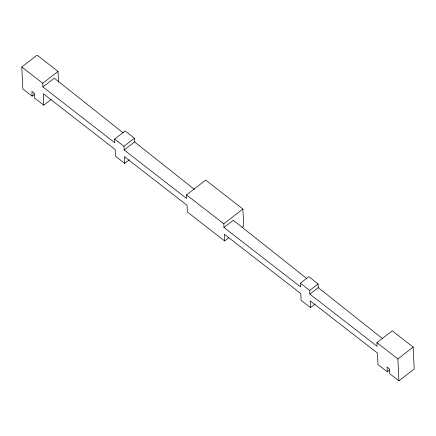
<?xml version="1.0" encoding="UTF-8"?>
<svg xmlns="http://www.w3.org/2000/svg" width="436" height="436" viewBox="0 0 436 436"><rect width="100%" height="100%" fill="white"/><g stroke="black" fill="none" stroke-linecap="round" stroke-linejoin="round"><path stroke-width="0.65" d="M34.782 94.105L32.15 96.149L22.835 88.917L21.8 67.008L37.076 55.159L58.021 71.417L58.522 82.039M194.331 189.338L134.561 141.913L134.386 138.223L125.176 130.914L114.646 139.079L114.821 142.768L42.913 86.949L42.739 83.265L58.021 71.417M42.913 86.949L54.233 78.175L123.225 132.92M32.15 96.149L31.921 91.364L34.231 93.157L34.46 97.942L43.774 105.174L51.148 99.452M242.116 227.374L243.702 226.142L242.896 209.024L205.634 180.101L186.554 194.892L186.728 198.582L124.14 149.995L123.966 146.311L134.386 138.223M124.14 149.995L134.561 141.913M382.628 338.707L318.247 287.64L318.073 283.95L308.862 276.642L300.382 283.22L300.557 286.91L223.99 227.505L223.821 223.815L242.896 209.024M223.99 227.505L233.315 220.273L306.906 278.642M129.399 159.745L124.663 163.347L124.347 156.628L187.044 205.296L187.366 212.016L224.627 240.939L228.867 237.647M389.403 370.18L387.299 371.815L387.07 367.03L389.381 368.823L389.61 373.608L398.924 380.841L414.2 368.992L413.165 347.083L392.226 330.826L376.949 342.674L377.118 346.315L309.871 294.137L309.696 290.452L318.073 283.95M309.871 294.137L318.247 287.64M224.627 240.939L224.311 234.219L300.786 293.581L301.102 300.3L310.503 307.598L315.217 303.941M398.924 380.841L397.888 358.932L413.165 347.083M21.8 67.008L42.739 83.265M114.646 139.079L123.966 146.311M186.554 194.892L223.821 223.815M300.382 283.22L309.696 290.452M376.949 342.674L397.888 358.932M124.663 163.347L115.458 156.202L115.137 149.483L43.229 93.669L43.774 105.174M387.299 371.815L377.979 364.583L377.44 353.078L310.187 300.878L310.503 307.598"/></g></svg>
